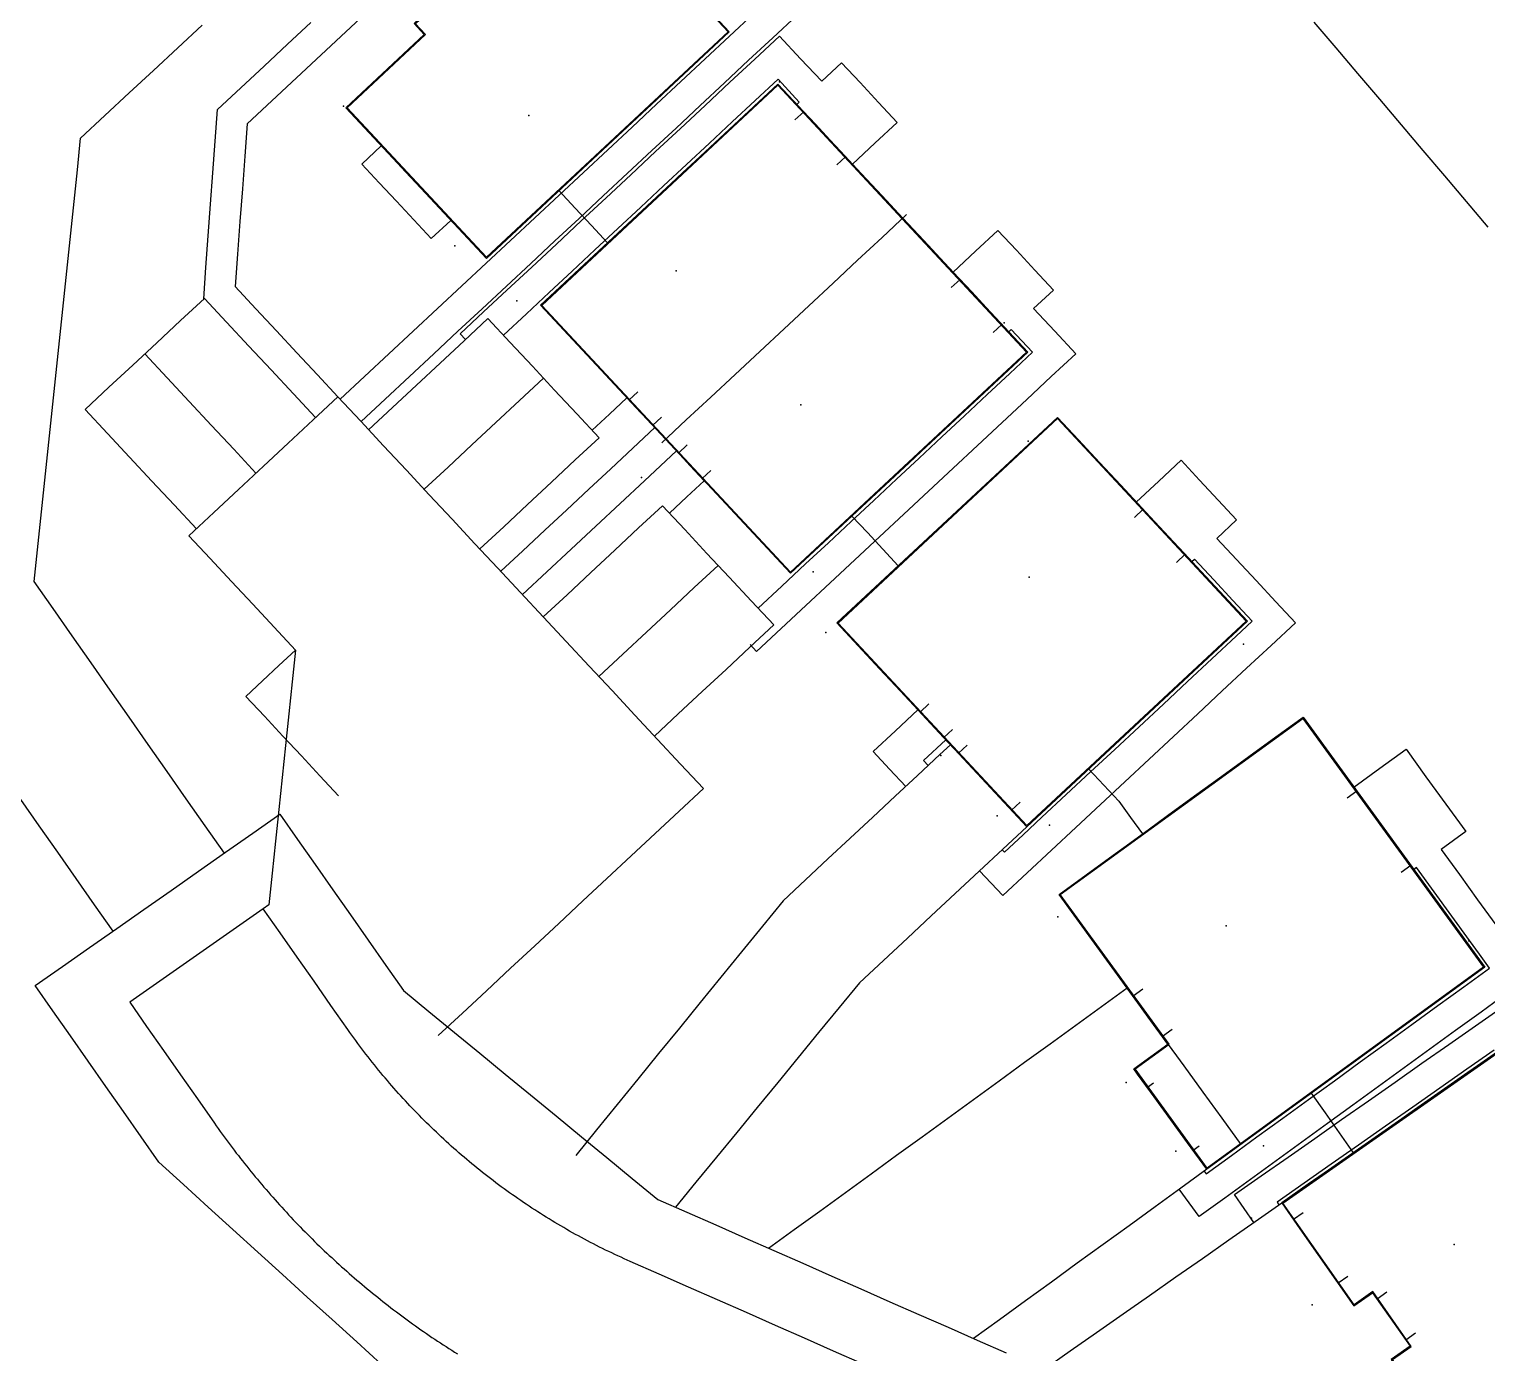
# Model space of a CAD drawing. Header units: metres. Extents: x 337936 to 338469, y 373266 to 374026.
# Drawn here: x 338285.5 to 338328.42, y 373571.63 to 373610.61 of the extents above; entities that cross this region are included whole.
import ezdxf

# ---------------------------------------------------------------- set-up
doc = ezdxf.new("R2010")
doc.units = ezdxf.units.M
for name, color, linetype in [('3D_LINES', 3, 'Continuous'), ('3D_Points', 1, 'Continuous'), ('PLOTS EXTERNAL LEVEL', 6, 'Continuous'), ('PLOTS FFL', 5, 'Continuous')]:
    doc.layers.add(name, color=color, linetype=linetype)

msp = doc.modelspace()

# ---------------------------------------------------------------- linework, layer by layer
at = {"layer": '3D_LINES'}
for points in [[(338295.549, 373611.208, 33.747), (338294.823, 373610.53, 33.747), (338294.097, 373609.853, 33.747), (338293.37, 373609.176, 33.747), (338292.644, 373608.498, 33.747), (338291.918, 373607.821, 33.746), (338291.848, 373606.861, 33.745), (338291.779, 373605.902, 33.743), (338291.709, 373604.942, 33.742), (338291.64, 373603.982, 33.741), (338291.571, 373603.023, 33.74), (338292.175, 373602.374, 33.74), (338292.78, 373601.726, 33.74), (338293.384, 373601.078, 33.74), (338293.989, 373600.429, 33.737), (338294.594, 373599.781, 33.73)], [(338294.662, 373599.708, 33.729), (338295.378, 373600.376, 33.731), (338296.095, 373601.044, 33.734), (338296.811, 373601.712, 33.736), (338297.527, 373602.38, 33.738), (338298.244, 373603.048, 33.74), (338298.96, 373603.716, 33.725), (338299.676, 373604.384, 33.75), (338300.393, 373605.052, 33.785), (338301.109, 373605.72, 33.829), (338301.826, 373606.388, 33.872), (338302.542, 373607.056, 33.844), (338303.258, 373607.724, 33.815), (338303.975, 373608.392, 33.787), (338304.691, 373609.06, 33.767), (338305.408, 373609.729, 33.751), (338306.124, 373610.397, 33.734), (338306.84, 373611.065, 33.8)], [(338308.112, 373611.02, 33.855), (338307.399, 373610.355, 33.799), (338306.686, 373609.69, 33.71), (338305.973, 373609.025, 33.726), (338305.26, 373608.36, 33.75), (338304.547, 373607.695, 33.778), (338303.833, 373607.03, 33.806), (338303.12, 373606.365, 33.835), (338302.407, 373605.7, 33.86), (338301.694, 373605.035, 33.816), (338300.981, 373604.37, 33.772), (338300.268, 373603.705, 33.729), (338299.555, 373603.04, 33.694), (338298.841, 373602.375, 33.732), (338298.128, 373601.71, 33.73), (338297.415, 373601.045, 33.728), (338296.702, 373600.38, 33.726), (338295.989, 373599.715, 33.724), (338295.276, 373599.05, 33.722)], [(338305.742, 373610.923, 33.746), (338306.114, 373610.524, 33.746)], [(338291.249, 373586.343, 33.651), (338290.689, 373587.143, 33.657), (338290.129, 373587.943, 33.663), (338289.568, 373588.743, 33.669), (338289.008, 373589.543, 33.675), (338288.448, 373590.343, 33.683), (338287.888, 373591.143, 33.691), (338287.328, 373591.943, 33.7), (338286.767, 373592.743, 33.708), (338286.207, 373593.543, 33.717), (338285.647, 373594.343, 33.723), (338285.745, 373595.275, 33.724), (338285.843, 373596.207, 33.725), (338285.941, 373597.139, 33.726), (338286.039, 373598.071, 33.728), (338286.137, 373599.003, 33.729), (338286.235, 373599.935, 33.73), (338286.333, 373600.867, 33.731), (338286.431, 373601.8, 33.732), (338286.529, 373602.732, 33.733), (338286.627, 373603.664, 33.735), (338286.725, 373604.596, 33.736), (338286.823, 373605.528, 33.738), (338286.921, 373606.46, 33.74), (338287.019, 373607.392, 33.741), (338287.734, 373608.059, 33.743), (338288.449, 373608.726, 33.742), (338289.164, 373609.393, 33.741), (338289.879, 373610.06, 33.741), (338290.594, 373610.727, 33.741)], [(338290.642, 373602.66, 33.739), (338290.709, 373603.59, 33.74), (338290.777, 373604.52, 33.741), (338290.844, 373605.449, 33.742), (338290.911, 373606.379, 33.743), (338290.978, 373607.309, 33.745), (338291.045, 373608.238, 33.746), (338291.732, 373608.879, 33.745), (338292.419, 373609.519, 33.745), (338293.106, 373610.16, 33.745), (338293.793, 373610.8, 33.745)], [(338306.114, 373610.524, 33.746), (338305.399, 373609.857, 33.746), (338304.684, 373609.19, 33.746), (338303.969, 373608.523, 33.746), (338303.253, 373607.857, 33.746), (338302.538, 373607.19, 33.746), (338301.823, 373606.523, 33.746), (338301.108, 373605.856, 33.746), (338300.393, 373605.189, 33.746), (338299.678, 373604.522, 33.746), (338298.963, 373603.855, 33.746), (338298.347, 373604.516, 33.746), (338297.76, 373605.145, 33.746), (338297.173, 373605.774, 33.746), (338296.587, 373606.403, 33.746), (338296, 373607.033, 33.746), (338295.413, 373607.662, 33.746), (338294.826, 373608.291, 33.746), (338295.404, 373608.83, 33.746), (338295.982, 373609.369, 33.746), (338296.56, 373609.907, 33.746), (338297.137, 373610.446, 33.746), (338296.837, 373610.768, 33.746)], [(338323.329, 373610.807, 0), (338323.972, 373610.052, 0), (338324.615, 373609.297, 0), (338325.258, 373608.543, 0), (338325.901, 373607.788, 0), (338326.537, 373607.036, 0), (338327.173, 373606.283, 0), (338327.809, 373605.531, 0), (338328.445, 373604.778, 0)], [(338299.468, 373601.592, 33.672), (338300.142, 373602.22, 33.672), (338300.815, 373602.848, 33.674), (338301.489, 373603.476, 33.676), (338302.162, 373604.104, 33.678), (338302.836, 373604.733, 33.68), (338303.51, 373605.361, 33.682), (338304.183, 373605.989, 33.684), (338304.857, 373606.617, 33.686), (338305.53, 373607.245, 33.688), (338306.204, 373607.873, 33.69), (338306.877, 373608.501, 33.692), (338307.551, 373609.129, 33.694), (338308.178, 373608.457, 33.694), (338308.105, 373608.388, 33.694), (338308.651, 373607.803, 33.693), (338309.197, 373607.218, 33.693), (338309.742, 373606.633, 33.693), (338310.4, 373607.247, 33.692), (338311.059, 373607.861, 33.692), (338310.513, 373608.446, 33.691), (338309.967, 373609.031, 33.691), (338309.422, 373609.616, 33.691), (338308.837, 373609.07, 33.69), (338308.216, 373609.736, 33.69), (338307.595, 373610.401, 33.689), (338306.866, 373609.721, 33.689), (338306.136, 373609.041, 33.688), (338305.406, 373608.36, 33.688), (338304.677, 373607.68, 33.688), (338303.947, 373606.999, 33.687), (338303.217, 373606.319, 33.687), (338302.488, 373605.638, 33.686), (338301.758, 373604.958, 33.686), (338301.028, 373604.278, 33.685), (338300.299, 373603.597, 33.685), (338299.569, 373602.917, 33.684), (338298.883, 373602.277, 33.684), (338298.196, 373601.636, 33.684), (338298.35, 373601.471, 33.684)], [(338311.225, 373605.042, 33.672), (338310.612, 373605.7, 33.672), (338309.999, 373606.358, 33.672), (338309.386, 373607.015, 33.672), (338308.773, 373607.673, 33.672), (338308.159, 373608.33, 33.672), (338307.546, 373608.988, 33.672), (338306.848, 373608.337, 33.672), (338306.149, 373607.685, 33.672), (338305.45, 373607.034, 33.672), (338304.752, 373606.382, 33.672), (338304.053, 373605.731, 33.672), (338303.355, 373605.079, 33.672), (338302.656, 373604.428, 33.672), (338301.957, 373603.777, 33.672), (338301.259, 373603.125, 33.672), (338300.56, 373602.474, 33.672), (338301.173, 373601.816, 33.672), (338301.787, 373601.158, 33.672), (338302.4, 373600.501, 33.672), (338303.013, 373599.843, 33.672), (338303.626, 373599.186, 33.672), (338304.24, 373598.528, 33.672), (338304.853, 373597.87, 33.672), (338305.466, 373597.213, 33.672), (338306.079, 373596.555, 33.672), (338306.693, 373595.898, 33.672), (338307.306, 373595.24, 33.672), (338307.919, 373594.582, 33.672), (338308.618, 373595.234, 33.672), (338309.316, 373595.885, 33.672), (338310.015, 373596.537, 33.672), (338310.713, 373597.188, 33.672), (338311.412, 373597.84, 33.672), (338312.11, 373598.491, 33.672), (338312.809, 373599.142, 33.672), (338313.508, 373599.794, 33.672), (338314.206, 373600.445, 33.672), (338314.905, 373601.097, 33.672), (338314.292, 373601.754, 33.672), (338313.678, 373602.412, 33.672), (338313.065, 373603.07, 33.672), (338312.452, 373603.727, 33.672), (338311.839, 373604.385, 33.672), (338311.225, 373605.042, 33.672)], [(338308.307, 373608.173, 33.677), (338308.049, 373607.932, 33.686)], [(338295.871, 373607.171, 33.755), (338295.295, 373606.634, 33.749), (338295.807, 373606.085, 33.749), (338296.319, 373605.536, 33.749), (338296.831, 373604.987, 33.749), (338297.342, 373604.438, 33.749), (338297.918, 373604.975, 33.764)], [(338309.541, 373606.849, 33.677), (338309.283, 373606.608, 33.686)], [(338302.534, 373604.314, 33.808), (338302.056, 373604.826, 33.817), (338301.579, 373605.338, 33.826), (338301.102, 373605.85, 33.834)], [(338304.13, 373598.426, 33.71), (338304.85, 373599.098, 33.74), (338305.571, 373599.77, 33.77), (338306.291, 373600.441, 33.8), (338307.012, 373601.113, 33.82), (338307.733, 373601.785, 33.796), (338308.453, 373602.457, 33.771), (338309.174, 373603.129, 33.747), (338309.894, 373603.801, 33.722), (338310.615, 373604.473, 33.698), (338311.335, 373605.145, 33.692)], [(338306.963, 373593.554, 33.672), (338307.664, 373594.207, 33.672), (338308.364, 373594.86, 33.672), (338309.032, 373595.484, 33.672), (338309.7, 373596.107, 33.671), (338310.368, 373596.73, 33.671), (338311.037, 373597.353, 33.671), (338311.705, 373597.976, 33.671), (338312.373, 373598.599, 33.67), (338313.041, 373599.222, 33.67), (338313.71, 373599.846, 33.67), (338314.378, 373600.469, 33.67), (338315.046, 373601.092, 33.67), (338314.419, 373601.765, 33.669), (338314.346, 373601.696, 33.672), (338313.8, 373602.282, 33.672), (338313.254, 373602.867, 33.672), (338312.709, 373603.452, 33.672), (338313.367, 373604.066, 33.672), (338314.025, 373604.679, 33.672), (338314.571, 373604.094, 33.672), (338315.116, 373603.509, 33.672), (338315.662, 373602.924, 33.672), (338315.077, 373602.378, 33.672), (338315.698, 373601.713, 33.672), (338316.318, 373601.047, 33.672), (338315.595, 373600.373, 33.672), (338314.872, 373599.699, 33.672), (338314.149, 373599.025, 33.672), (338313.426, 373598.35, 33.672), (338312.703, 373597.676, 33.672), (338311.98, 373597.002, 33.672), (338311.257, 373596.328, 33.672), (338310.534, 373595.654, 33.672), (338309.811, 373594.979, 33.672), (338309.088, 373594.305, 33.672), (338308.365, 373593.631, 33.672), (338307.642, 373592.957, 33.672), (338306.919, 373592.282, 33.672), (338306.726, 373592.489, 33.672)], [(338312.91, 373603.236, 33.677), (338312.652, 373602.996, 33.686)], [(338293.935, 373599.167, 33.728), (338293.281, 373599.869, 33.736), (338292.626, 373600.571, 33.739), (338291.971, 373601.274, 33.739), (338291.317, 373601.976, 33.739), (338290.662, 373602.678, 33.739), (338289.96, 373602.023, 33.737), (338289.258, 373601.368, 33.735), (338288.556, 373600.714, 33.734), (338287.853, 373600.059, 33.732), (338287.151, 373599.404, 33.73), (338287.806, 373598.702, 33.731), (338288.461, 373598, 33.731), (338289.115, 373597.298, 33.731), (338289.77, 373596.596, 33.725), (338290.425, 373595.894, 33.717)], [(338290.662, 373602.678, 33.739), (338290.645, 373602.696, 33.739)], [(338298.772, 373595.301, 33.678), (338299.474, 373595.955, 33.681), (338300.176, 373596.61, 33.683), (338300.878, 373597.265, 33.685), (338301.58, 373597.92, 33.687), (338302.282, 373598.574, 33.689), (338301.627, 373599.276, 33.697), (338300.973, 373599.978, 33.705), (338300.318, 373600.681, 33.713), (338299.663, 373601.383, 33.721), (338299.009, 373602.085, 33.73), (338298.307, 373601.43, 33.727), (338297.604, 373600.775, 33.725), (338296.902, 373600.121, 33.723), (338296.2, 373599.466, 33.721), (338295.498, 373598.811, 33.719)], [(338314.144, 373601.912, 33.672), (338313.887, 373601.672, 33.672)], [(338288.907, 373601.041, 33.734), (338289.561, 373600.339, 33.735), (338290.216, 373599.637, 33.735), (338290.871, 373598.935, 33.735), (338291.525, 373598.233, 33.731), (338292.18, 373597.531, 33.723)], [(338300.645, 373600.329, 33.709), (338299.943, 373599.675, 33.707), (338299.241, 373599.02, 33.705), (338298.539, 373598.365, 33.703), (338297.837, 373597.711, 33.701), (338297.135, 373597.056, 33.699)], [(338297.549, 373580.968, 33.648), (338298.259, 373581.629, 33.649), (338298.968, 373582.291, 33.651), (338299.677, 373582.952, 33.652), (338300.387, 373583.614, 33.654), (338301.096, 373584.275, 33.656), (338301.805, 373584.937, 33.657), (338302.515, 373585.598, 33.659), (338303.224, 373586.259, 33.661), (338303.933, 373586.921, 33.662), (338304.643, 373587.582, 33.664), (338305.352, 373588.244, 33.665), (338304.68, 373588.965, 33.665), (338304.007, 373589.686, 33.665), (338303.335, 373590.407, 33.666), (338302.663, 373591.128, 33.666), (338301.99, 373591.849, 33.666), (338301.318, 373592.57, 33.666), (338300.645, 373593.291, 33.666), (338299.973, 373594.013, 33.667), (338299.3, 373594.734, 33.673), (338298.628, 373595.455, 33.68), (338297.956, 373596.176, 33.689), (338297.283, 373596.897, 33.697), (338296.611, 373597.618, 33.705), (338295.938, 373598.339, 33.713), (338295.266, 373599.06, 33.722), (338294.594, 373599.781, 33.73), (338293.862, 373599.099, 33.728), (338293.131, 373598.417, 33.726), (338292.4, 373597.735, 33.723), (338291.668, 373597.053, 33.721), (338290.937, 373596.371, 33.719), (338290.205, 373595.689, 33.717), (338290.833, 373595.016, 33.709), (338291.461, 373594.342, 33.701), (338292.089, 373593.669, 33.693), (338292.717, 373592.996, 33.686), (338293.345, 373592.322, 33.678), (338293.247, 373591.384, 33.672), (338293.148, 373590.446, 33.668), (338293.049, 373589.508, 33.663), (338292.951, 373588.569, 33.658), (338292.852, 373587.631, 33.654), (338292.753, 373586.693, 33.649), (338292.655, 373585.755, 33.648), (338292.556, 373584.817, 33.647), (338292.396, 373584.704, 33.646)], [(338302.078, 373598.794, 33.692), (338302.59, 373599.271, 33.686), (338303.101, 373599.748, 33.71), (338303.511, 373599.31, 33.712), (338303.92, 373598.871, 33.714), (338303.272, 373598.267, 33.685), (338302.624, 373597.663, 33.681), (338301.977, 373597.059, 33.679), (338301.329, 373596.455, 33.677), (338300.681, 373595.851, 33.675), (338300.033, 373595.246, 33.674), (338299.386, 373594.642, 33.672)], [(338303.42, 373599.924, 33.722), (338303.162, 373599.684, 33.71)], [(338304.117, 373599.176, 33.725), (338303.859, 373598.936, 33.714)], [(338309.283, 373593.12, 33.672), (338309.911, 373592.446, 33.672), (338310.539, 373591.773, 33.672), (338311.167, 373591.099, 33.672), (338311.795, 373590.426, 33.673), (338312.423, 373589.752, 33.673), (338313.051, 373589.079, 33.673), (338313.679, 373588.405, 33.673), (338314.307, 373587.732, 33.673), (338314.877, 373587.121, 33.673), (338315.598, 373587.793, 33.673), (338316.32, 373588.466, 33.673), (338317.041, 373589.139, 33.673), (338317.763, 373589.812, 33.673), (338318.484, 373590.484, 33.673), (338319.206, 373591.157, 33.673), (338319.927, 373591.83, 33.673), (338320.649, 373592.503, 33.673), (338321.37, 373593.175, 33.673), (338320.748, 373593.842, 33.673), (338320.127, 373594.509, 33.673), (338319.505, 373595.175, 33.673), (338318.884, 373595.842, 33.673), (338318.262, 373596.508, 33.673), (338317.641, 373597.175, 33.673), (338317.019, 373597.841, 33.673), (338316.397, 373598.508, 33.673), (338315.776, 373599.174, 33.673)], [(338304.354, 373596.353, 33.672), (338304.866, 373596.83, 33.672), (338305.378, 373597.308, 33.672), (338304.968, 373597.746, 33.672), (338304.559, 373598.185, 33.672), (338304.09, 373597.748, 33.672), (338303.621, 373597.31, 33.672), (338302.902, 373596.639, 33.672), (338302.182, 373595.969, 33.672), (338301.463, 373595.298, 33.672), (338300.744, 373594.627, 33.672), (338300.025, 373593.957, 33.672)], [(338304.878, 373598.361, 33.725), (338304.62, 373598.12, 33.714)], [(338305.575, 373597.613, 33.717), (338305.317, 373597.372, 33.705)], [(338313.487, 373585.825, 33.672), (338314.169, 373585.094, 33.672), (338314.887, 373585.763, 33.672), (338315.605, 373586.432, 33.672), (338316.323, 373587.102, 33.672), (338317.041, 373587.771, 33.672), (338317.759, 373588.44, 33.672), (338318.476, 373589.11, 33.672), (338319.194, 373589.779, 33.672), (338319.912, 373590.449, 33.672), (338320.63, 373591.118, 33.672), (338321.348, 373591.787, 33.672), (338322.066, 373592.457, 33.672), (338322.783, 373593.126, 33.672), (338322.205, 373593.747, 33.672), (338321.626, 373594.368, 33.672), (338321.047, 373594.988, 33.672), (338320.468, 373595.609, 33.672), (338321.053, 373596.155, 33.672), (338320.507, 373596.74, 33.672), (338319.962, 373597.325, 33.672), (338319.416, 373597.91, 33.672), (338318.758, 373597.296, 33.672), (338318.1, 373596.682, 33.672), (338318.645, 373596.097, 33.672), (338319.191, 373595.512, 33.672), (338319.737, 373594.927, 33.672), (338319.81, 373594.995, 33.672), (338320.377, 373594.387, 33.672), (338320.944, 373593.779, 33.672), (338321.511, 373593.171, 33.672), (338321.039, 373592.73, 33.672), (338320.324, 373592.064, 33.67), (338319.61, 373591.397, 33.668), (338318.895, 373590.731, 33.665), (338318.18, 373590.064, 33.663), (338317.466, 373589.398, 33.661), (338316.751, 373588.732, 33.659), (338316.037, 373588.065, 33.656), (338315.322, 373587.399, 33.654), (338314.768, 373586.882, 33.654), (338314.214, 373586.366, 33.654), (338314.146, 373586.439, 33.654)], [(338303.912, 373589.788, 33.665), (338304.614, 373590.443, 33.667), (338305.316, 373591.098, 33.669), (338306.019, 373591.752, 33.67), (338306.721, 373592.407, 33.672), (338307.423, 373593.062, 33.674), (338306.768, 373593.764, 33.674), (338306.113, 373594.466, 33.674), (338305.459, 373595.168, 33.674), (338304.804, 373595.87, 33.674), (338304.149, 373596.572, 33.675), (338303.447, 373595.917, 33.673), (338302.745, 373595.263, 33.671), (338302.043, 373594.608, 33.67), (338301.341, 373593.953, 33.668), (338300.639, 373593.299, 33.666)], [(338318.301, 373596.467, 33.675), (338318.043, 373596.226, 33.675)], [(338309.728, 373596.269, 33.703), (338310.183, 373595.782, 33.68), (338310.637, 373595.294, 33.697), (338311.092, 373594.806, 33.725)], [(338319.535, 373595.143, 33.684), (338319.278, 373594.902, 33.675)], [(338305.786, 373594.817, 33.674), (338305.084, 373594.162, 33.672), (338304.382, 373593.507, 33.671), (338303.68, 373592.853, 33.669), (338302.978, 373592.198, 33.668), (338302.275, 373591.543, 33.666)], [(338293.345, 373592.322, 33.678), (338292.858, 373591.868, 33.676), (338292.37, 373591.413, 33.675), (338291.882, 373590.958, 33.674), (338292.428, 373590.373, 33.669), (338292.974, 373589.788, 33.665), (338293.519, 373589.203, 33.66), (338294.065, 373588.618, 33.655), (338294.61, 373588.033, 33.653)], [(338311.989, 373590.734, 33.696), (338311.731, 373590.494, 33.687)], [(338311.671, 373590.559, 33.687), (338311.013, 373589.945, 33.674), (338310.354, 373589.331, 33.673), (338310.832, 373588.819, 33.673), (338311.31, 373588.307, 33.673)], [(338320.175, 373577.035, 33.747), (338319.609, 373577.815, 33.747), (338319.119, 373578.489, 33.747), (338318.629, 373579.164, 33.746), (338318.139, 373579.838, 33.746), (338318.028, 373579.991, 33.746), (338318.528, 373580.355, 33.746), (338319.029, 373580.719, 33.747), (338318.449, 373581.517, 33.747), (338317.869, 373582.315, 33.747), (338317.289, 373583.113, 33.747), (338316.709, 373583.912, 33.747), (338316.129, 373584.71, 33.747), (338315.826, 373585.127, 33.747), (338316.624, 373585.706, 33.747), (338317.422, 373586.286, 33.747), (338318.22, 373586.866, 33.747), (338319.018, 373587.446, 33.747), (338319.816, 373588.026, 33.747), (338320.614, 373588.605, 33.747), (338321.412, 373589.185, 33.747), (338322.21, 373589.765, 33.747), (338323.008, 373590.345, 33.747), (338323.543, 373589.608, 33.746), (338324.078, 373588.872, 33.746), (338324.613, 373588.135, 33.746), (338325.148, 373587.399, 33.746), (338325.684, 373586.663, 33.746), (338326.219, 373585.926, 33.746), (338326.754, 373585.19, 33.746), (338327.289, 373584.453, 33.746), (338327.824, 373583.717, 33.746), (338328.359, 373582.981, 33.746)], [(338312.686, 373589.987, 33.696), (338312.429, 373589.746, 33.687)], [(338312.626, 373589.534, 33.673), (338312.317, 373589.246, 33.673), (338311.658, 373588.631, 33.673), (338310.998, 373588.016, 33.673), (338310.338, 373587.4, 33.673), (338309.678, 373586.785, 33.673), (338309.019, 373586.17, 33.673), (338308.359, 373585.555, 33.673), (338307.699, 373584.94, 33.673), (338307.089, 373584.19, 33.673), (338306.478, 373583.44, 33.673), (338305.868, 373582.69, 33.673), (338305.257, 373581.94, 33.673), (338304.647, 373581.19, 33.673), (338304.036, 373580.44, 33.673), (338303.426, 373579.69, 33.673), (338302.815, 373578.94, 33.673), (338302.205, 373578.19, 33.673), (338301.594, 373577.44, 33.673)], [(338312.489, 373589.681, 33.673), (338311.831, 373589.068, 33.674), (338311.968, 373588.92, 33.674)], [(338313.12, 373589.522, 33.692), (338312.862, 373589.282, 33.684)], [(338320.095, 373576.976, 33.746), (338320.153, 373576.895, 33.746), (338320.903, 373577.44, 33.746), (338321.652, 373577.984, 33.746), (338322.413, 373578.537, 33.746), (338323.173, 373579.09, 33.746), (338323.934, 373579.642, 33.746), (338324.695, 373580.195, 33.746), (338325.456, 373580.748, 33.746), (338326.216, 373581.3, 33.746), (338326.977, 373581.853, 33.746), (338327.738, 373582.406, 33.746), (338328.498, 373582.958, 33.746), (338328.204, 373583.364, 33.746), (338327.909, 373583.77, 33.746), (338327.389, 373584.486, 33.746), (338326.869, 373585.202, 33.746), (338326.349, 373585.917, 33.746), (338326.268, 373585.859, 33.746), (338325.827, 373586.465, 33.746), (338325.386, 373587.072, 33.746), (338324.945, 373587.679, 33.746), (338324.504, 373588.286, 33.746), (338325.272, 373588.844, 33.746), (338326.041, 373589.402, 33.746), (338326.628, 373588.593, 33.746), (338327.216, 373587.784, 33.746), (338327.804, 373586.975, 33.746), (338327.077, 373586.446, 33.746), (338327.612, 373585.709, 33.746), (338328.148, 373584.972, 33.746), (338328.684, 373584.234, 33.746)], [(338316.698, 373588.819, 33.686), (338317.142, 373588.344, 33.684), (338317.585, 373587.868, 33.71), (338317.933, 373587.389, 33.733), (338318.281, 373586.91, 33.756)], [(338324.59, 373588.168, 33.713), (338324.304, 373587.961, 33.723)], [(338287.972, 373584.048, 33.648), (338287.43, 373584.823, 33.654), (338286.887, 373585.598, 33.66), (338286.345, 373586.373, 33.665), (338285.802, 373587.148, 33.671), (338285.259, 373587.923, 33.677)], [(338314.681, 373587.847, 33.673), (338314.424, 373587.607, 33.673)], [(338295.879, 373571.284, 33.671), (338295.15, 373571.947, 33.66), (338294.421, 373572.609, 33.647), (338293.692, 373573.272, 33.634), (338292.962, 373573.934, 33.634), (338292.233, 373574.597, 33.634), (338291.504, 373575.259, 33.634), (338290.775, 373575.921, 33.634), (338290.046, 373576.584, 33.633), (338289.317, 373577.246, 33.633), (338288.797, 373577.989, 33.633), (338288.277, 373578.731, 33.634), (338287.758, 373579.473, 33.634), (338287.238, 373580.216, 33.635), (338286.718, 373580.958, 33.636), (338286.198, 373581.7, 33.641), (338285.679, 373582.442, 33.647), (338286.48, 373583.003, 33.647), (338287.281, 373583.564, 33.648), (338288.081, 373584.125, 33.649), (338288.882, 373584.686, 33.649), (338289.683, 373585.246, 33.65), (338290.484, 373585.807, 33.651), (338291.285, 373586.368, 33.651), (338292.086, 373586.929, 33.652), (338292.887, 373587.49, 33.653), (338293.407, 373586.748, 33.65), (338293.927, 373586.005, 33.65), (338294.446, 373585.263, 33.649), (338294.966, 373584.521, 33.649), (338295.486, 373583.778, 33.648), (338296.006, 373583.036, 33.648), (338296.525, 373582.294, 33.648), (338297.274, 373581.679, 33.648), (338298.022, 373581.065, 33.648), (338298.77, 373580.45, 33.649), (338299.518, 373579.836, 33.649), (338300.267, 373579.221, 33.649), (338301.015, 373578.606, 33.658), (338301.763, 373577.992, 33.671), (338302.512, 373577.377, 33.683), (338303.26, 373576.763, 33.696), (338304.008, 373576.148, 33.703), (338304.863, 373575.771, 33.705), (338305.718, 373575.394, 33.707), (338306.573, 373575.018, 33.709), (338307.427, 373574.641, 33.711), (338308.282, 373574.264, 33.686), (338309.137, 373573.887, 33.68), (338309.992, 373573.51, 33.683), (338310.847, 373573.133, 33.686), (338311.701, 373572.756, 33.692), (338312.556, 373572.379, 33.703), (338313.411, 373572.002, 33.719), (338314.266, 373571.626, 33.741)], [(338314.877, 373587.121, 33.68), (338314.173, 373586.464, 33.717), (338313.469, 373585.808, 33.716), (338312.765, 373585.152, 33.715), (338312.062, 373584.495, 33.714), (338311.358, 373583.839, 33.713), (338310.654, 373583.182, 33.711), (338309.95, 373582.526, 33.71), (338309.348, 373581.792, 33.711), (338308.746, 373581.058, 33.712), (338308.144, 373580.323, 33.712), (338307.542, 373579.589, 33.713), (338306.94, 373578.855, 33.713), (338306.337, 373578.12, 33.712), (338305.735, 373577.386, 33.71), (338305.133, 373576.652, 33.707), (338304.531, 373575.918, 33.704)], [(338326.182, 373585.976, 33.731), (338325.897, 373585.769, 33.743)], [(338310.04, 373571.303, 33.681), (338309.185, 373571.68, 33.671), (338308.33, 373572.057, 33.668), (338307.475, 373572.434, 33.665), (338306.621, 373572.811, 33.662), (338305.766, 373573.188, 33.685), (338304.911, 373573.564, 33.702), (338304.056, 373573.941, 33.7), (338303.201, 373574.318, 33.698), (338303.11, 373574.359, 33.698), (338303.019, 373574.4, 33.697), (338302.928, 373574.441, 33.697), (338302.837, 373574.483, 33.697), (338302.747, 373574.525, 33.697), (338302.656, 373574.568, 33.696), (338302.566, 373574.612, 33.696), (338302.476, 373574.655, 33.696), (338302.387, 373574.699, 33.696), (338302.297, 373574.744, 33.695), (338302.208, 373574.789, 33.695), (338302.119, 373574.835, 33.695), (338302.03, 373574.881, 33.695), (338301.942, 373574.927, 33.695), (338301.854, 373574.974, 33.694), (338301.766, 373575.021, 33.694), (338301.678, 373575.069, 33.694), (338301.59, 373575.117, 33.694), (338301.503, 373575.165, 33.693), (338301.416, 373575.215, 33.692), (338301.329, 373575.264, 33.69), (338301.242, 373575.314, 33.689), (338301.156, 373575.364, 33.688), (338301.07, 373575.415, 33.687), (338300.984, 373575.466, 33.685), (338300.898, 373575.518, 33.684), (338300.813, 373575.57, 33.683), (338300.728, 373575.622, 33.681), (338300.643, 373575.675, 33.68), (338300.559, 373575.728, 33.679), (338300.475, 373575.782, 33.678), (338300.391, 373575.836, 33.676), (338300.307, 373575.891, 33.675), (338300.223, 373575.946, 33.674), (338300.14, 373576.001, 33.672), (338300.057, 373576.057, 33.671), (338299.975, 373576.113, 33.67), (338299.892, 373576.17, 33.669), (338299.81, 373576.227, 33.667), (338299.729, 373576.285, 33.666), (338299.647, 373576.342, 33.665), (338299.566, 373576.401, 33.663), (338299.485, 373576.459, 33.662), (338299.404, 373576.518, 33.661), (338299.324, 373576.578, 33.659), (338299.244, 373576.638, 33.658), (338299.164, 373576.698, 33.657), (338299.085, 373576.759, 33.656), (338299.006, 373576.82, 33.654), (338298.927, 373576.881, 33.653), (338298.849, 373576.943, 33.652), (338298.77, 373577.006, 33.65), (338298.693, 373577.068, 33.649), (338298.615, 373577.131, 33.648), (338298.538, 373577.195, 33.646), (338298.461, 373577.258, 33.645), (338298.384, 373577.323, 33.645), (338298.308, 373577.387, 33.645), (338298.232, 373577.452, 33.645), (338298.156, 373577.518, 33.645), (338298.081, 373577.583, 33.645), (338298.006, 373577.649, 33.645), (338297.932, 373577.716, 33.645), (338297.857, 373577.783, 33.644), (338297.783, 373577.85, 33.644), (338297.71, 373577.917, 33.644), (338297.636, 373577.985, 33.644), (338297.563, 373578.054, 33.644), (338297.491, 373578.122, 33.644), (338297.419, 373578.191, 33.644), (338297.347, 373578.261, 33.644), (338297.275, 373578.331, 33.644), (338297.204, 373578.401, 33.644), (338297.133, 373578.471, 33.644), (338297.062, 373578.542, 33.644), (338296.992, 373578.613, 33.644), (338296.923, 373578.685, 33.644), (338296.853, 373578.756, 33.644), (338296.784, 373578.829, 33.644), (338296.715, 373578.901, 33.644), (338296.647, 373578.974, 33.644), (338296.579, 373579.047, 33.644), (338296.511, 373579.121, 33.644), (338296.444, 373579.195, 33.644), (338296.377, 373579.269, 33.644), (338296.311, 373579.344, 33.644), (338296.244, 373579.419, 33.644), (338296.179, 373579.494, 33.644), (338296.113, 373579.569, 33.644), (338296.048, 373579.645, 33.644), (338295.984, 373579.722, 33.644), (338295.919, 373579.798, 33.644), (338295.856, 373579.875, 33.644), (338295.792, 373579.952, 33.644), (338295.729, 373580.03, 33.644), (338295.666, 373580.107, 33.644), (338295.604, 373580.186, 33.644), (338295.542, 373580.264, 33.644), (338295.48, 373580.343, 33.644), (338295.419, 373580.422, 33.644), (338295.359, 373580.501, 33.644), (338295.298, 373580.581, 33.644), (338295.238, 373580.661, 33.644), (338295.179, 373580.741, 33.644), (338295.12, 373580.822, 33.644), (338295.061, 373580.902, 33.644), (338295.002, 373580.984, 33.644), (338294.945, 373581.065, 33.644), (338294.887, 373581.147, 33.644), (338294.389, 373581.858, 33.645), (338293.891, 373582.57, 33.645), (338293.392, 373583.281, 33.645), (338292.894, 373583.993, 33.646), (338292.396, 373584.704, 33.646), (338291.61, 373584.154, 33.645), (338290.823, 373583.603, 33.643), (338290.037, 373583.052, 33.641), (338289.25, 373582.502, 33.64), (338288.464, 373581.951, 33.638), (338288.962, 373581.24, 33.638), (338289.46, 373580.528, 33.638), (338289.959, 373579.817, 33.637), (338290.457, 373579.105, 33.637), (338290.955, 373578.394, 33.636), (338291.012, 373578.312, 33.636), (338291.07, 373578.231, 33.636), (338291.128, 373578.15, 33.636), (338291.186, 373578.07, 33.636), (338291.244, 373577.99, 33.636), (338291.303, 373577.909, 33.636), (338291.362, 373577.829, 33.636), (338291.421, 373577.75, 33.636), (338291.481, 373577.67, 33.636), (338291.541, 373577.591, 33.636), (338291.602, 373577.512, 33.636), (338291.662, 373577.434, 33.636), (338291.723, 373577.355, 33.636), (338291.785, 373577.277, 33.636), (338291.846, 373577.199, 33.636), (338291.908, 373577.121, 33.636), (338291.97, 373577.044, 33.636), (338292.033, 373576.967, 33.636), (338292.096, 373576.89, 33.636), (338292.159, 373576.813, 33.636), (338292.223, 373576.737, 33.636), (338292.286, 373576.66, 33.636), (338292.35, 373576.584, 33.636), (338292.415, 373576.509, 33.636), (338292.479, 373576.433, 33.636), (338292.545, 373576.358, 33.636), (338292.61, 373576.283, 33.636), (338292.675, 373576.209, 33.636), (338292.741, 373576.134, 33.636), (338292.808, 373576.06, 33.636), (338292.874, 373575.986, 33.636), (338292.941, 373575.913, 33.636), (338293.008, 373575.839, 33.636), (338293.075, 373575.766, 33.636), (338293.143, 373575.694, 33.636), (338293.211, 373575.621, 33.636), (338293.279, 373575.549, 33.636), (338293.348, 373575.477, 33.636), (338293.417, 373575.405, 33.636), (338293.486, 373575.334, 33.636), (338293.555, 373575.263, 33.636), (338293.625, 373575.192, 33.636), (338293.695, 373575.121, 33.636), (338293.765, 373575.051, 33.636), (338293.835, 373574.981, 33.636), (338293.906, 373574.911, 33.636), (338293.977, 373574.842, 33.636), (338294.049, 373574.773, 33.636), (338294.12, 373574.704, 33.636), (338294.192, 373574.635, 33.637), (338294.264, 373574.567, 33.637), (338294.337, 373574.499, 33.637), (338294.41, 373574.431, 33.637), (338294.483, 373574.364, 33.637), (338294.556, 373574.297, 33.637), (338294.63, 373574.23, 33.637), (338294.703, 373574.163, 33.637), (338294.777, 373574.097, 33.637), (338294.852, 373574.031, 33.638), (338294.926, 373573.966, 33.64), (338295.001, 373573.9, 33.641), (338295.076, 373573.835, 33.642), (338295.152, 373573.771, 33.644), (338295.227, 373573.706, 33.645), (338295.303, 373573.642, 33.646), (338295.379, 373573.578, 33.648), (338295.456, 373573.515, 33.649), (338295.533, 373573.451, 33.65), (338295.61, 373573.388, 33.651), (338295.687, 373573.326, 33.653), (338295.764, 373573.264, 33.654), (338295.842, 373573.202, 33.655), (338295.92, 373573.14, 33.657), (338295.998, 373573.079, 33.658), (338296.076, 373573.018, 33.659), (338296.155, 373572.957, 33.66), (338296.234, 373572.896, 33.662), (338296.313, 373572.836, 33.663), (338296.392, 373572.777, 33.664), (338296.472, 373572.717, 33.666), (338296.552, 373572.658, 33.667), (338296.632, 373572.599, 33.668), (338296.712, 373572.541, 33.67), (338296.793, 373572.483, 33.671), (338296.874, 373572.425, 33.672), (338296.955, 373572.367, 33.673), (338297.036, 373572.31, 33.675), (338297.117, 373572.253, 33.676), (338297.199, 373572.197, 33.676), (338297.281, 373572.14, 33.677), (338297.363, 373572.084, 33.677), (338297.446, 373572.029, 33.677), (338297.528, 373571.974, 33.677), (338297.611, 373571.919, 33.677), (338297.694, 373571.864, 33.677), (338297.777, 373571.81, 33.678), (338297.861, 373571.756, 33.678), (338297.945, 373571.702, 33.678), (338298.029, 373571.649, 33.678), (338298.113, 373571.596, 33.678)], [(338307.275, 373574.708, 33.711), (338308.029, 373575.255, 33.714), (338308.782, 373575.803, 33.717), (338309.536, 373576.351, 33.72), (338310.29, 373576.898, 33.723), (338311.043, 373577.446, 33.726), (338311.797, 373577.993, 33.729), (338312.551, 373578.541, 33.732), (338313.304, 373579.088, 33.735), (338314.058, 373579.636, 33.738), (338314.812, 373580.184, 33.741), (338315.565, 373580.731, 33.745), (338316.319, 373581.279, 33.748), (338317.073, 373581.826, 33.756), (338317.826, 373582.374, 33.786)], [(338317.81, 373582.396, 33.786), (338318.371, 373581.624, 33.794), (338318.932, 373580.851, 33.795), (338319.494, 373580.079, 33.782), (338320.055, 373579.307, 33.769), (338320.616, 373578.535, 33.756), (338321.177, 373577.763, 33.75)], [(338318.288, 373582.338, 33.8), (338318.003, 373582.131, 33.789)], [(338329.002, 373582.212, 33.746), (338328.248, 373581.664, 33.746), (338327.494, 373581.116, 33.746), (338326.74, 373580.568, 33.746), (338325.986, 373580.021, 33.746), (338325.232, 373579.473, 33.746), (338324.478, 373578.925, 33.746), (338323.724, 373578.377, 33.746), (338322.97, 373577.829, 33.746), (338322.216, 373577.282, 33.746), (338321.462, 373576.734, 33.746), (338320.708, 373576.186, 33.746), (338319.954, 373575.638, 33.746), (338319.66, 373576.043, 33.746), (338319.366, 373576.447, 33.746)], [(338321.562, 373575.469, 33.792), (338321.275, 373575.878, 33.798), (338320.988, 373576.288, 33.8), (338321.777, 373576.84, 33.804), (338322.566, 373577.392, 33.807), (338323.354, 373577.944, 33.811), (338324.143, 373578.497, 33.815), (338324.931, 373579.049, 33.818), (338325.72, 373579.601, 33.822), (338326.509, 373580.153, 33.825), (338327.297, 373580.705, 33.829), (338328.086, 373581.258, 33.832), (338328.874, 373581.81, 33.836)], [(338319.153, 373581.147, 33.805), (338318.868, 373580.94, 33.796)], [(338328.633, 373580.542, 33.821), (338327.834, 373579.983, 33.821), (338327.035, 373579.423, 33.821), (338326.236, 373578.864, 33.821), (338325.437, 373578.304, 33.821), (338324.639, 373577.745, 33.821), (338323.84, 373577.186, 33.821), (338323.041, 373576.626, 33.821), (338322.242, 373576.067, 33.821), (338322.299, 373575.985, 33.821)], [(338328.641, 373580.426, 33.833), (338327.859, 373579.878, 33.833), (338327.076, 373579.33, 33.833), (338326.293, 373578.782, 33.833), (338325.511, 373578.234, 33.833), (338324.728, 373577.686, 33.833), (338323.946, 373577.138, 33.833), (338323.163, 373576.59, 33.833), (338322.381, 373576.042, 33.833), (338322.912, 373575.284, 33.833), (338323.443, 373574.526, 33.833), (338323.973, 373573.767, 33.833), (338324.504, 373573.009, 33.833), (338325.057, 373573.396, 33.833), (338325.609, 373572.609, 33.833), (338326.16, 373571.821, 33.833)], [(338318.603, 373579.566, 33.759), (338318.429, 373579.439, 33.754)], [(338324.491, 373577.519, 33.84), (338324.081, 373578.105, 33.802), (338323.671, 373578.691, 33.768), (338323.26, 373579.277, 33.753)], [(338319.949, 373577.713, 33.75), (338319.775, 373577.587, 33.75)], [(338320.175, 373577.035, 33.764), (338319.413, 373576.481, 33.77), (338318.65, 373575.927, 33.763), (338317.887, 373575.372, 33.756), (338317.124, 373574.818, 33.749), (338316.361, 373574.264, 33.743), (338315.598, 373573.71, 33.736), (338314.836, 373573.155, 33.729), (338314.073, 373572.601, 33.723), (338313.31, 373572.047, 33.716)], [(338315.375, 373571.136, 33.793), (338316.153, 373571.682, 33.793), (338316.932, 373572.227, 33.793), (338317.71, 373572.772, 33.793), (338318.489, 373573.317, 33.793), (338319.267, 373573.862, 33.793), (338320.046, 373574.407, 33.793), (338320.824, 373574.952, 33.793), (338321.603, 373575.497, 33.793), (338322.381, 373576.042, 33.793)], [(338323.013, 373575.754, 33.853), (338322.724, 373575.552, 33.848)], [(338324.326, 373573.878, 33.933), (338324.038, 373573.676, 33.924)], [(338325.475, 373573.414, 33.963), (338325.186, 373573.212, 33.951)], [(338326.32, 373572.208, 33.95), (338326.031, 373572.005, 33.937)]]:
    msp.add_polyline3d(points, dxfattribs=at)
at = {"layer": '3D_Points'}
for p in [(338307.592, 373609.052, 33.675), (338294.762, 373608.337, 33.75), (338300.217, 373608.06, 33.9), (338298.038, 373604.228, 33.75), (338304.547, 373603.488, 33.825), (338299.858, 373602.607, 33.675), (338314.207, 373601.959, 33.675), (338308.226, 373599.542, 33.825), (338314.914, 373598.476, 33.675), (338303.532, 373597.405, 33.675), (338308.584, 373594.624, 33.675), (338314.94, 373594.465, 33.825), (338308.963, 373592.843, 33.675), (338321.259, 373592.494, 33.675), (338312.348, 373589.213, 33.675), (338313.998, 373587.444, 33.675), (338315.542, 373587.163, 33.675), (338315.787, 373584.462, 33.75), (338320.746, 373584.203, 33.9), (338327.891, 373583.757, 33.75), (338317.797, 373579.59, 33.75), (338319.267, 373577.566, 33.75), (338321.842, 373577.723, 33.75), (338321.491, 373575.596, 33.8), (338327.454, 373574.816, 34.05), (338323.281, 373573.04, 33.9)]:
    msp.add_point(p, dxfattribs=at)
at = {"layer": 'PLOTS EXTERNAL LEVEL'}
for points in [[(338306.114, 373610.524, 33.9), (338301.978, 373614.96, 33.9), (338299.845, 373612.971, 33.9), (338299.545, 373613.293, 33.9), (338296.837, 373610.768, 33.9), (338297.137, 373610.446, 33.9), (338294.826, 373608.291, 33.9), (338298.963, 373603.855, 33.9), (338306.114, 373610.524, 33.9)], [(338314.905, 373601.097, 33.825), (338307.919, 373594.582, 33.825), (338304.24, 373598.528, 33.825), (338300.56, 373602.474, 33.825), (338307.546, 373608.988, 33.825), (338311.225, 373605.042, 33.825), (338314.905, 373601.097, 33.825)], [(338309.283, 373593.12, 33.825), (338314.877, 373587.121, 33.825), (338321.37, 373593.175, 33.825), (338315.776, 373599.174, 33.825), (338309.283, 373593.12, 33.825)], [(338320.175, 373577.035, 33.9), (338318.028, 373579.991, 33.9), (338319.029, 373580.719, 33.9), (338315.826, 373585.127, 33.9), (338323.008, 373590.345, 33.9), (338328.359, 373582.981, 33.9), (338320.175, 373577.035, 33.9)], [(338325.607, 373571.434, 34.05), (338327.731, 373568.401, 34.05), (338335.556, 373573.88, 34.05), (338330.206, 373581.521, 34.05), (338322.381, 373576.042, 34.05), (338324.504, 373573.009, 34.05), (338325.057, 373573.396, 34.05), (338326.16, 373571.821, 34.05), (338325.607, 373571.434, 34.05)]]:
    msp.add_polyline3d(points, dxfattribs=at)
at = {"layer": 'PLOTS FFL'}
for points in [[(338306.079, 373610.525, 33.9), (338298.964, 373603.891, 33.9), (338294.862, 373608.29, 33.9), (338297.173, 373610.445, 33.9), (338296.873, 373610.767, 33.9), (338299.544, 373613.258, 33.9), (338299.844, 373612.936, 33.9), (338301.976, 373614.924, 33.9), (338306.079, 373610.525, 33.9)], [(338314.87, 373601.098, 33.825), (338307.92, 373594.618, 33.825), (338304.258, 373598.545, 33.825), (338300.596, 373602.472, 33.825), (338307.545, 373608.953, 33.825), (338311.207, 373605.025, 33.825), (338314.87, 373601.098, 33.825)], [(338309.318, 373593.118, 33.825), (338315.775, 373599.139, 33.825), (338321.335, 373593.177, 33.825), (338314.878, 373587.156, 33.825), (338309.318, 373593.118, 33.825)], [(338320.181, 373577.07, 33.9), (338318.063, 373579.986, 33.9), (338319.064, 373580.713, 33.9), (338315.861, 373585.121, 33.9), (338323.003, 373590.31, 33.9), (338328.324, 373582.986, 33.9), (338320.181, 373577.07, 33.9)], [(338325.642, 373571.428, 34.05), (338326.195, 373571.815, 34.05), (338325.063, 373573.431, 34.05), (338324.511, 373573.044, 34.05), (338322.416, 373576.036, 34.05), (338330.2, 373581.487, 34.05), (338335.522, 373573.886, 34.05), (338327.737, 373568.436, 34.05), (338325.642, 373571.428, 34.05)]]:
    msp.add_polyline3d(points, dxfattribs=at)

doc.saveas('drawing.dxf')
